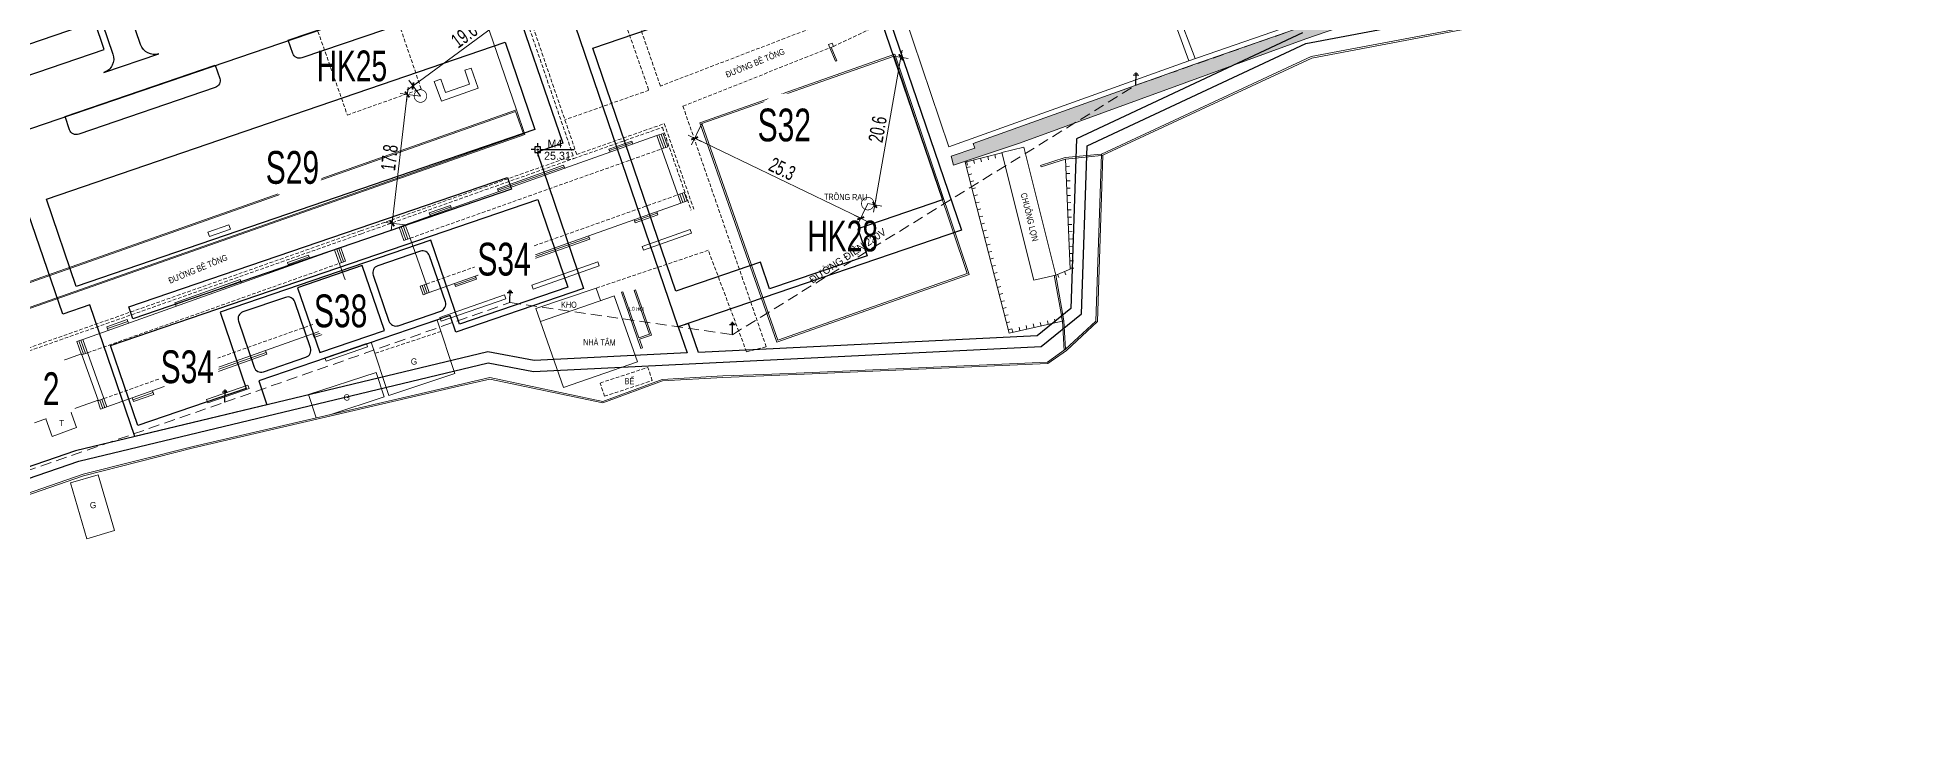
# Model space of a CAD drawing. Header units: inches. Extents: x 496359 to 501064, y 2374078 to 2377203.
# Drawn here: x 499073.7 to 499330.9, y 2376364.9 to 2376459.6 of the extents above; entities that cross this region are included whole.
import ezdxf
from ezdxf.enums import TextEntityAlignment as Align

# ---------------------------------------------------------------- set-up
doc = ezdxf.new("R2010")
doc.units = ezdxf.units.IN
doc.header["$MEASUREMENT"] = 0
doc.linetypes.add('DASHED', pattern=[0.75, 0.5, -0.25])
for name, color, linetype in [('cd', 7, 'Continuous'), ('chu', 6, 'Continuous'), ('coc', 1, 'Continuous'), ('MANH', 147, 'Continuous'), ('MOC - DC2', 1, 'Continuous'), ('NOI', 2, 'Continuous'), ('tl', 8, 'Continuous')]:
    doc.layers.add(name, color=color, linetype=linetype)
for name, color, linetype, lineweight in [('EG Text2', 7, 'Continuous', 18), ('ISO', 252, 'Continuous', 20), ('LC Dim', 8, 'Continuous', 18), ('LC Net dam 1', 30, 'Continuous', 30), ('LC Net manh', 239, 'Continuous', 5)]:
    doc.layers.add(name, color=color, linetype=linetype, lineweight=lineweight)
doc.styles.add('dien giai', font='', dxfattribs={"width": 0.8})
doc.styles.add('EG Hai', font='')
doc.styles.add('style1', font='')
doc.styles.get('dien giai').set_extended_font_data('.VnArial NarrowH')
doc.styles.get('EG Hai').set_extended_font_data('.VnArial NarrowH')
doc.styles.get('style1').set_extended_font_data('.VnAvantH')
doc.dimstyles.new('DIM300', dxfattribs={"dimscale": 0.5, "dimtxt": 2, "dimasz": 0.007, "dimexe": 1, "dimexo": 0, "dimgap": 0.4, "dimtad": 1, "dimtoh": 1, "dimdec": 1, "dimzin": 1, "dimdsep": 46, "dimtxsty": 'dien giai', "dimblk": 'rowdim', "dimcen": 2.5, "dimclrd": 256, "dimclre": 256, "dimclrt": 2, "dimazin": 0, "dimtfac": 1, "dimtdec": 1, "dimtix": 1, "dimtmove": 2, "dimatfit": 0, "dimldrblk": 'dot leader', "dimfxl": 2, "dimtolj": 1, "dimtzin": 0, "dimlwd": -1, "dimlwe": -1, "dimarcsym": 1})

# ---------------------------------------------------------------- blocks, each defined once
blk = doc.blocks.new('1')
at = {"layer": 'tl', "color": 250, "lineweight": 0}
blk.add_line((0, -0.5), (0, 0), dxfattribs=at)
blk = doc.blocks.new('cdien')
at = {"layer": 'cd', "extrusion": (-0.000518657, 0.000768986, 1)}
for p, q in [((-0.8, 2.78, 0), (0.76, 2.78, 0)), ((-0.46, 3.14, 0), (0.49, 3.14, 0)), ((0, 0), (0, 3.5, 0))]:
    blk.add_line(p, q, dxfattribs=at)
blk = doc.blocks.new('2')
at = {"layer": 'coc'}
blk.add_blockref('1', (0, 0.5), dxfattribs=at)
blk = doc.blocks.new('MOC')
at = {"layer": 'MOC - DC2'}
for points in [[(-0.4, 0), (-0.9, 0)], [(0, 0.4), (0, 0.9)], [(0.4, 0), (5.03, 0)], [(0, -0.4), (0, -0.9)]]:
    blk.add_lwpolyline(points, dxfattribs=at)
blk.add_lwpolyline([(-0.4, -0.4), (0.4, -0.4), (0.4, 0.4), (-0.4, 0.4)], close=True, dxfattribs=at)
blk.add_circle((0, 0), 0.0868, dxfattribs=at)
blk = doc.blocks.new('Nền HT mới')
at = {"layer": 'MANH', "lineweight": 0}
h = blk.add_hatch(dxfattribs=at)
h.set_pattern_fill('HONEY', color=8, scale=3, angle=-0.7328, style=0)
h.set_pattern_definition([(359.267215784, (-736010.08436, -2368366.01803), (0.566607394046, 0.317539068605), [0.375, -0.75]), (119.267215784, (-736010.08436, -2368366.01803), (-0.55830059713, 0.331926862913), [0.375, -0.75]), (59.267215784, (-736010.08436, -2368366.01803), (0.008306796916, 0.64946593152), [-0.75, 0.375])])
h.paths.add_polyline_path([(862.74, 178.63), (901.15, 191.89), (920.24, 200.23), (913.11, 216.4), (912.22, 216), (918.46, 200.79), (890.57, 190.2), (847.37, 175.1), (817.03, 164.27), (817.27, 163.62), (814.02, 162.52), (814.33, 161.29), (823.38, 164.28)])
at = {"layer": 'MANH', "color": 2, "lineweight": 0}
for p, q in [((820.96, 163.01, -5.82), (823.98, 163.74, -4.92)), ((711.65, 129.08, -2.21), (717.35, 131.04, -2.2)), ((711.81, 128.6, -2.21), (717.52, 130.57, -2.2))]:
    blk.add_line(p, q, dxfattribs=at)
at = {"layer": 'MANH', "color": 1, "linetype": 'DASHED', "lineweight": 0, "ltscale": 3, "elevation": -28.38}
blk.add_lwpolyline([(338.8, 83.45), (320.94, 78.75), (340.42, 30.66), (364.41, 31.76), (393.69, 33.78), (433.64, 49.39), (462.8, 58.64), (490.97, 67.81), (516.49, 76.2), (548.21, 86.54), (576.26, 95.7), (610.19, 94.18), (634.86, 101.12), (676.11, 115.48), (714.18, 128.71), (753.35, 142.39), (783.93, 137.98), (839.41, 172.28), (890.57, 190.2), (916.29, 216.65), (939.12, 240.49), (989.34, 305.87)], dxfattribs=at)
at = {"layer": 'MANH', "color": 4, "lineweight": 0, "elevation": -28.38}
for points in [[(625.82, 94.94), (694.69, 118.79), (709.81, 122.6), (746.29, 131.1), (750.58, 132.1), (766.12, 128.82), (774.27, 131.84), (782.63, 132.32), (788.25, 132.53), (794.88, 132.79), (827.24, 134.21), (829.73, 135.97), (833.89, 139.84), (834.67, 162.81), (863.51, 176.19), (895.21, 182.17), (920.73, 192.35), (930.35, 197.92), (944.79, 202.6), (967.22, 211.47)], [(846.31, 302.75), (851.18, 288.03), (854.71, 277.58), (863.84, 279.87), (878.01, 277.41), (887.02, 275.08), (904.86, 269.73), (934.71, 249.33), (944.97, 235.84), (960.04, 219.76), (967.56, 211.39), (944.86, 202.41), (930.43, 197.73), (920.81, 192.17), (895.27, 181.97), (863.57, 176), (834.85, 162.67)], [(626.85, 91.63), (626.06, 94.81), (694.75, 118.6), (709.86, 122.41), (746.34, 130.9), (750.58, 131.89), (766.14, 128.61), (774.31, 131.64), (782.64, 132.12), (788.26, 132.33), (794.89, 132.59), (827.3, 134.01), (829.85, 135.81), (834.12, 139.78), (834.85, 162.67)]]:
    blk.add_lwpolyline(points, dxfattribs=at)
at = {"layer": 'MANH', "color": 3, "linetype": 'DASHED', "lineweight": 0, "elevation": -28.38}
for points in [[(797.81, 177.6), (807.49, 182.13), (923.25, 230.69)], [(767.54, 185.57), (772.45, 171.58), (760.91, 167.51)], [(796.07, 180.6), (774.03, 172.15), (769.23, 186.13)], [(785.88, 135.62), (788.58, 136.32), (777.14, 169.37), (797.35, 177.41)], [(785.88, 135.62), (780.62, 149.58), (765.2, 144.37)]]:
    blk.add_lwpolyline(points, dxfattribs=at)
at = {"layer": 'MANH', "color": 2, "lineweight": 0, "elevation": -28.38}
for points in [[(734.11, 227.66), (754.24, 168.86)], [(813.67, 163.8), (846.69, 175.63), (879.84, 187.12), (917.56, 201.14), (911.37, 215.82), (907.68, 223.96)], [(817.27, 163.62), (817.03, 164.27), (847.37, 175.1), (890.57, 190.2), (918.46, 200.79), (912.22, 216), (913.11, 216.4), (920.24, 200.23), (901.15, 191.89), (862.74, 178.63), (823.38, 164.28), (814.33, 161.29), (814.02, 162.52), (817.27, 163.62)], [(839.4, 195.58), (846.69, 175.63)], [(847.54, 175.92), (839.98, 195.76)], [(807.49, 182.13), (813.67, 163.8)], [(798.27, 175.63), (797.53, 177.48)], [(816.46, 146.26), (790.04, 136.96), (779.47, 167.11), (806.27, 176.52), (816.46, 146.26)], [(798.09, 175.55), (797.34, 177.41)], [(798.09, 175.55), (798.27, 175.63)], [(742.96, 172.79), (743.93, 170.09), (749.01, 171.85), (748.05, 174.61)], [(742.96, 172.79), (743.84, 173.11)], [(743.84, 173.11), (744.5, 171.27), (747.82, 172.43), (747.17, 174.31)], [(747.17, 174.31), (748.05, 174.61)], [(738.97, 153.07), (773.56, 165.35)], [(774.41, 165.65), (773.56, 165.35)], [(776.86, 156.06), (773.56, 165.35)], [(773.56, 165.35), (774.21, 163.51)], [(773.84, 165.45), (774.49, 163.61)], [(774.13, 165.55), (774.78, 163.71)], [(774.41, 165.65), (775.06, 163.81)], [(766.97, 163.48), (770.09, 164.59)], [(766.97, 163.48), (767.12, 163.06)], [(767.04, 163.27), (770.16, 164.38)], [(770.09, 164.59), (770.24, 164.17)], [(775.06, 163.81), (774.21, 163.51)], [(829.49, 139.9), (821.97, 138.19), (815.93, 161.71), (820.97, 162.97)], [(825.36, 145.46), (820.96, 163.01)], [(828.38, 146.18), (823.98, 163.74)], [(829.71, 162.11), (830.36, 146.98), (828.38, 146.18)], [(834.85, 162.65), (834.66, 162.59)], [(751.64, 158.04), (760.73, 161.27)], [(751.71, 157.83), (760.8, 161.06)], [(760.73, 161.27), (760.88, 160.84)], [(826.36, 161.06), (826.3, 161.25)], [(751.64, 158.04), (751.79, 157.62)], [(776.45, 157.2), (777.3, 157.51)], [(776.73, 157.31), (777.14, 156.16)], [(777.01, 157.41), (777.42, 156.26)], [(777.3, 157.51), (777.7, 156.36)], [(742.27, 143.78), (776.86, 156.06)], [(742.27, 154.72), (745.19, 155.75)], [(742.27, 154.72), (742.42, 154.29)], [(742.35, 154.51), (745.26, 155.54)], [(745.19, 155.75), (745.34, 155.33)], [(770.49, 153.56), (773.61, 154.67)], [(770.57, 153.35), (773.68, 154.46)], [(773.68, 154.46), (773.53, 154.88)], [(777.7, 156.36), (776.86, 156.06)], [(711.83, 152.08), (714.73, 153.09)], [(712.05, 151.47), (711.83, 152.08)], [(712.05, 151.47), (714.94, 152.48)], [(714.94, 152.48), (714.73, 153.09)], [(738.12, 152.77), (738.97, 153.07)], [(738.12, 152.77), (738.77, 150.93)], [(738.4, 152.87), (739.06, 151.03)], [(738.69, 152.97), (739.34, 151.13)], [(738.97, 153.07), (739.62, 151.23)], [(770.57, 153.35), (770.42, 153.77)], [(771.54, 150.12), (778.15, 152.45)], [(771.72, 149.6), (778.33, 151.93)], [(778.33, 151.93), (778.15, 152.45)], [(694.66, 137.34), (729.25, 149.62)], [(729.25, 149.62), (730.1, 149.92)], [(729.25, 149.62), (732.55, 140.33)], [(729.54, 149.72), (730.19, 147.89)], [(729.82, 149.82), (730.47, 147.99)], [(730.1, 149.92), (730.75, 148.09)], [(738.77, 150.93), (739.62, 151.23)], [(739.62, 151.23), (742.27, 143.78)], [(755.16, 148.12), (764.25, 151.35)], [(755.23, 147.91), (764.32, 151.13)], [(764.32, 151.13), (764.17, 151.56)], [(771.72, 149.6), (771.54, 150.12)], [(722.79, 147.89), (725.68, 148.91)], [(722.79, 147.89), (722.97, 147.39)], [(722.88, 147.64), (725.76, 148.66)], [(725.68, 148.91), (725.85, 148.41)], [(729.9, 147.78), (730.75, 148.09)], [(755.23, 147.91), (755.08, 148.33)], [(765.44, 147.98), (756.38, 144.78)], [(765.62, 147.46), (756.57, 144.25)], [(765.62, 147.46), (765.44, 147.98)], [(707.29, 142.38), (716.27, 145.57)], [(707.38, 142.13), (716.36, 145.32)], [(716.27, 145.57), (716.45, 145.07)], [(741.86, 144.93), (741.01, 144.63)], [(741.01, 144.63), (741.42, 143.48)], [(741.29, 144.73), (741.7, 143.58)], [(741.58, 144.83), (741.98, 143.68)], [(745.87, 144.59), (745.72, 145.01)], [(745.8, 144.8), (748.71, 145.83)], [(745.87, 144.59), (748.78, 145.62)], [(748.78, 145.62), (748.63, 146.04)], [(756.57, 144.25), (756.38, 144.78)], [(756.93, 141.56), (765.2, 144.37)], [(765.2, 144.37), (765.8, 142.66)], [(770.63, 144.13), (770.44, 144.07)], [(770.44, 144.07), (772.54, 138.05)], [(770.63, 144.13), (772.8, 137.93)], [(828.38, 146.18), (825.36, 145.46)], [(829.53, 135.83), (829.3, 139.87), (828.18, 146.15)], [(829.73, 135.97), (829.49, 139.9), (828.38, 146.18)], [(707.29, 142.38), (707.46, 141.89)], [(732.14, 141.48), (732.99, 141.78)], [(732.43, 141.58), (732.83, 140.43)], [(732.71, 141.68), (733.11, 140.53)], [(732.99, 141.78), (733.4, 140.64)], [(741.42, 143.48), (742.27, 143.78)], [(752.62, 143.45), (743.74, 140.36)], [(752.8, 142.92), (743.92, 139.84)], [(752.8, 142.92), (752.62, 143.45)], [(756.93, 141.56), (760.72, 130.71)], [(767.75, 143.34), (757.56, 139.78)], [(767.7, 143.33), (770.87, 134.26)], [(768.86, 143.89), (768.67, 143.83)], [(768.67, 143.83), (771.37, 136.1)], [(768.86, 143.89), (771.08, 137.54)], [(697.95, 128.05), (732.55, 140.33)], [(697.95, 139.07), (700.74, 140.06)], [(697.95, 139.07), (698.13, 138.57)], [(698.04, 138.82), (700.83, 139.81)], [(700.74, 140.06), (700.91, 139.56)], [(729.32, 138.63), (729.15, 139.13)], [(732.55, 140.33), (733.4, 140.64)], [(734.27, 136.97), (743.35, 139.97)], [(743.35, 139.97), (745.78, 132.63)], [(743.92, 139.84), (743.74, 140.36)], [(694.66, 137.34), (693.81, 137.04)], [(693.81, 137.04), (694.46, 135.2)], [(694.09, 137.14), (694.74, 135.3)], [(694.37, 137.24), (695.02, 135.4)], [(694.66, 137.34), (697.95, 128.05)], [(726.44, 137.61), (726.27, 138.1)], [(726.35, 137.86), (729.24, 138.88)], [(726.44, 137.61), (729.32, 138.63)], [(727.93, 134.79), (733.63, 136.79)], [(728.09, 134.32), (733.8, 136.32)], [(733.8, 136.32), (733.63, 136.79)], [(734.27, 136.97), (736.7, 129.63)], [(772.54, 138.05), (771.08, 137.54)], [(772.8, 137.93), (771.15, 137.35)], [(771.15, 137.35), (771.56, 136.17)], [(685.74, 132.21), (694.47, 135.33)], [(695.31, 135.5), (694.46, 135.2)], [(696.74, 129), (694.47, 135.33)], [(710.85, 132.35), (719.83, 135.54)], [(710.94, 132.1), (719.92, 135.29)], [(719.92, 135.29), (719.74, 135.79)], [(728.09, 134.32), (727.93, 134.79)], [(760.72, 130.71), (770.87, 134.26)], [(771.56, 136.17), (771.37, 136.1)], [(710.94, 132.1), (710.76, 132.6)], [(725.65, 129.76), (734.97, 132.8)], [(736.07, 129.42), (734.97, 132.79)], [(736.7, 129.63), (745.78, 132.63)], [(688.01, 125.88), (696.74, 129)], [(697.54, 129.2), (696.7, 128.9)], [(696.7, 128.9), (697.1, 127.75)], [(696.98, 129), (697.39, 127.85)], [(697.26, 129.1), (697.67, 127.95)], [(701.6, 128.79), (701.42, 129.29)], [(701.51, 129.04), (704.3, 130.03)], [(701.6, 128.79), (704.39, 129.78)], [(704.39, 129.78), (704.21, 130.28)], [(711.81, 128.6), (711.65, 129.08)], [(717.52, 130.57), (717.35, 131.04)], [(726.7, 126.54), (725.65, 129.76)], [(728.59, 126.98), (736.07, 129.42)], [(690.43, 124.01), (689.56, 126.43)], [(693.8, 125.21), (692.93, 127.64)], [(697.95, 128.05), (697.1, 127.75)], [(690.43, 124.01), (693.8, 125.21)], [(692.97, 117.62), (696.76, 118.73)], [(699.01, 111.05), (696.76, 118.73)], [(695.21, 109.94), (692.97, 117.62)], [(695.21, 109.94), (699.01, 111.05)]]:
    blk.add_lwpolyline(points, dxfattribs=at)
at = {"layer": 'MANH', "color": 5, "linetype": 'DASHED', "lineweight": 0, "elevation": -28.38}
for points in [[(762.04, 162.58), (742.92, 218.29)], [(762.54, 162.75), (743.6, 217.96)], [(732.96, 151.86), (762.11, 162.18), (774.32, 166.48), (778.25, 155.1)], [(762.54, 162.75), (774.57, 166.99), (778.62, 155.23)], [(732.82, 152.24), (761.98, 162.56), (762.04, 162.58)], [(732.82, 152.24), (684.22, 135.11), (613.03, 110.02)], [(732.96, 151.86), (684.35, 134.73), (613.16, 109.64)]]:
    blk.add_lwpolyline(points, dxfattribs=at)
at = {"layer": 'MANH', "color": 2, "linetype": 'DASHED', "lineweight": 0, "elevation": -28.38}
blk.add_lwpolyline([(731.01, 168.17), (741.15, 171.77), (734.37, 191.69), (723.98, 188.15)], close=True, dxfattribs=at)
at = {"layer": 'MANH', "color": 2, "lineweight": 0, "elevation": -28.38}
for points in [[(797.81, 177.6), (797.63, 178.06), (797.16, 177.87), (797.35, 177.41)], [(816.21, 146.38), (790.17, 137.21), (779.73, 166.99), (806.15, 176.27), (816.21, 146.38)], [(630.22, 125.2), (754.24, 168.86), (755.4, 165.5), (631.48, 121.98)], [(630.42, 125.11), (754.14, 168.67), (755.21, 165.59), (631.57, 122.17)]]:
    blk.add_lwpolyline(points, close=True, dxfattribs=at)
at = {"layer": 'MANH', "linetype": 'DASHED', "lineweight": 0, "elevation": -28.38}
for points in [[(739.62, 151.23), (774.21, 163.51)], [(741.86, 144.93), (776.45, 157.2)], [(695.31, 135.5), (729.9, 147.78)], [(697.54, 129.2), (732.14, 141.48)]]:
    blk.add_lwpolyline(points, dxfattribs=at)
at = {"layer": 'MANH', "color": 1, "lineweight": 0, "elevation": -28.38}
for points in [[(834.67, 162.81), (834.61, 162.78), (829.67, 162.31), (826.3, 161.25)], [(834.66, 162.59), (829.71, 162.11), (826.36, 161.06)]]:
    blk.add_lwpolyline(points, dxfattribs=at)
at = {"layer": 'MANH', "color": 2, "linetype": 'DASHED', "lineweight": 0, "elevation": -28.38}
for points in [[(743.87, 138.42), (734.79, 135.41)], [(765.76, 131.34), (772.32, 133.49)], [(766.35, 129.52), (765.76, 131.34)], [(766.35, 129.52), (772.91, 131.67)], [(772.91, 131.67), (772.32, 133.49)]]:
    blk.add_lwpolyline(points, dxfattribs=at)
at = {"layer": 'MOC - DC2', "lineweight": 0}
blk.add_point((757.17, 163.41, -3.07), dxfattribs=at)
at = {"layer": 'cd', "lineweight": 0, "xscale": 0.5, "yscale": 0.5, "zscale": 0.5, "rotation": 359.2672157837458}
for p in [(839.41, 172.28, -4.79), (753.35, 142.39, -2.32), (783.93, 137.98, -2.7), (714.18, 128.71, -2.19)]:
    blk.add_blockref('cdien', p, dxfattribs=at)
at = {"layer": 'MOC - DC2', "lineweight": 0}
blk.add_blockref('MOC', (757.17, 163.41, -3.07), dxfattribs=at)
at = {"layer": 'NOI', "color": 2, "lineweight": 0}
for p, rotation in [((818.06, 162.24, -5.19), 14.06155173474005), ((819.03, 162.49, -5.19), 14.06155173474005), ((820, 162.73, -5.19), 14.06155173474005), ((816.12, 161.76, -5.19), 14.06155173474005), ((816.12, 160.94, -5.19), 104.4116031441959), ((816.37, 159.97, -5.19), 104.4116031441959), ((817.09, 162, -5.19), 14.06155173474005), ((816.62, 159, -5.19), 104.4116031441959), ((816.87, 158.03, -5.19), 104.4116031441959), ((817.12, 157.06, -5.19), 104.4116031441959), ((817.37, 156.09, -5.19), 104.4116031441959), ((817.62, 155.13, -5.19), 104.4116031441959), ((817.87, 154.16, -5.19), 104.4116031441959), ((818.12, 153.19, -5.19), 104.4116031441959), ((818.36, 152.22, -5.19), 104.4116031441959), ((818.61, 151.25, -5.19), 104.4116031441959), ((818.86, 150.28, -5.19), 104.4116031441959), ((819.11, 149.31, -5.19), 104.4116031441959), ((819.36, 148.35, -5.19), 104.4116031441959), ((819.61, 147.38, -5.19), 104.4116031441959), ((819.86, 146.41, -5.19), 104.4116031441959), ((820.11, 145.44, -5.19), 104.4116031441959), ((820.36, 144.47, -5.19), 104.4116031441959), ((820.6, 143.5, -5.19), 104.4116031441959), ((820.85, 142.53, -5.19), 104.4116031441959), ((821.1, 141.57, -5.19), 104.4116031441959), ((821.35, 140.6, -5.19), 104.4116031441959), ((821.6, 139.63, -5.19), 104.4116031441959), ((823.45, 138.53, -5.19), 192.7632378447306), ((824.42, 138.75, -5.19), 192.7632378447306), ((825.4, 138.97, -5.19), 192.7632378447306), ((826.37, 139.19, -5.19), 192.7632378447306), ((827.35, 139.41, -5.19), 192.7632378447306), ((828.33, 139.63, -5.19), 192.7632378447306), ((829.3, 139.85, -5.19), 192.7632378447306), ((821.85, 138.66, -5.19), 104.4116031441959), ((822.47, 138.31, -5.19), 192.7632378447306)]:
    blk.add_blockref('1', p, dxfattribs=dict(at, rotation=rotation))
at = {"layer": 'NOI', "lineweight": 0}
for p, rotation in [((829.76, 161.11, -28.38), 272.4633702325879), ((829.8, 160.11, -28.38), 272.4633702325879), ((829.84, 159.11, -28.38), 272.4633702325879), ((829.88, 158.11, -28.38), 272.4633702325879), ((829.93, 157.11, -28.38), 272.4633702325879), ((829.97, 156.12, -28.38), 272.4633702325879), ((830.01, 155.12, -28.38), 272.4633702325879), ((830.06, 154.12, -28.38), 272.4633702325879), ((830.1, 153.12, -28.38), 272.4633702325879), ((830.14, 152.12, -28.38), 272.4633702325879), ((830.19, 151.12, -28.38), 272.4633702325879), ((830.23, 150.12, -28.38), 272.4633702325879), ((829.57, 146.66, -28.38), 201.7337488861167), ((830.27, 149.12, -28.38), 272.4633702325879), ((830.31, 148.12, -28.38), 272.4633702325879), ((830.36, 147.12, -28.38), 272.4633702325879), ((828.64, 146.29, -28.38), 201.7337488861167)]:
    blk.add_blockref('2', p, dxfattribs=dict(at, rotation=rotation))
at = {"layer": 'chu', "color": 6, "lineweight": 0, "ltscale": 0.8, "style": 'style1', "width": 0.7}
for s, height, rotation, p in [('§¦êNG B£ T¤NG', 0.85, 22.4077, (783.22, 173.28, -3.2)), ('TRåNG RAU', 0.85, 359.2672, (796.52, 156.52, -28.38)), ('§¦êNG B£ T¤NG', 0.85, 22.4077, (706.63, 144.97, -28.78)), ('KHO', 0.85, 359.2672, (760.38, 141.69, -28.38)), ('Lß H¥I', 0.5, 359.2672, (769.76, 141.29, -28.38)), ('NHµ T¾M', 0.85, 359.2672, (763.41, 136.53, -28.38)), ('BÓ', 0.85, 359.2672, (769.12, 131.18, -28.38))]:
    blk.add_text(s, height=height, rotation=rotation, dxfattribs=at).set_placement(p)
at = {"layer": 'chu', "color": 6, "lineweight": 0, "style": 'style1', "width": 0.7}
blk.add_text('CHU¤NG LîN', height=0.85, rotation=283.8158, dxfattribs=at).set_placement((823.55, 157.35, -28.38))
at = {"layer": 'chu', "color": 6, "lineweight": 0, "style": 'style1'}
for s, height, rotation, p in [('§¦êNG §IÖN 220V', 1, 33.8655, (794.94, 144.97, -28.38)), ('g', 0.85, 359.2672, (739.72, 133.88, -54.48)), ('g', 0.85, 359.2672, (691.58, 130.45, -28.38)), ('g', 0.85, 359.2672, (730.48, 128.94, -54.48)), ('t', 0.85, 359.2672, (691.38, 125.43, -28.38)), ('g', 0.85, 359.2672, (695.61, 114.14, -54.48))]:
    blk.add_text(s, height=height, rotation=rotation, dxfattribs=at).set_placement(p)
at = {"layer": 'MOC - DC2', "lineweight": 0, "style": 'style1'}
for s, p in [('M4', (758.51, 163.7, -3.07)), ('25.31', (758.05, 162.02, -3.07))]:
    blk.add_text(s, height=1.1, dxfattribs=at).set_placement(p)
blk = doc.blocks.new('rowdim')
blk.add_line((-200, 0), (200, 0))
at = {"const_width": 50}
blk.add_lwpolyline([(-71, -71), (71, 71)], dxfattribs=at)
blk = doc.blocks.new('*D304')
at = {"layer": 'Defpoints', "color": 0, "transparency": 16777216}
for p in [(499165.02, 2376447.76), (499187.84, 2376436.76), (499186.87, 2376434.75)]:
    blk.add_point(p, dxfattribs=at)
at = {"layer": 'LC Dim', "transparency": 16777216}
for p, q in [((499165.02, 2376447.76), (499163.62, 2376444.84)), ((499164.06, 2376445.74), (499186.87, 2376434.75)), ((499187.84, 2376436.76), (499186.44, 2376433.85))]:
    blk.add_line(p, q, dxfattribs=at)
for p, xscale, yscale, zscale, rotation in [((499164.05, 2376445.74), 0.005, 0.005, 0.005, 154.2730740229123), ((499186.87, 2376434.75), 0.005000000000000001, 0.005000000000000001, 0.005000000000000001, 334.2730740229123)]:
    blk.add_blockref('rowdim', p, dxfattribs=dict(at, xscale=xscale, yscale=yscale, zscale=zscale, rotation=rotation))
at = {"layer": 'LC Dim', "color": 2, "transparency": 16777216, "insert": (499176.08, 2376441.53), "char_height": 2, "attachment_point": 5, "rotation": 334.2731, "style": 'dien giai'}
blk.add_mtext('\\A1;25.3', dxfattribs=at)
blk = doc.blocks.new('dot leader')
at = {"const_width": 50}
blk.add_lwpolyline([(-25, 0, 1), (25, 0, 1)], format="xyb", close=True, dxfattribs=at)
blk = doc.blocks.new('*D305')
at = {"layer": 'Defpoints', "color": 0, "transparency": 16777216}
for p in [(499191.44, 2376457.04), (499192.4, 2376456.87), (499187.84, 2376436.76)]:
    blk.add_point(p, dxfattribs=at)
at = {"layer": 'LC Dim', "transparency": 16777216}
for p, q in [((499188.8, 2376436.6), (499192.4, 2376456.87)), ((499191.44, 2376457.04), (499193.39, 2376456.7)), ((499187.84, 2376436.76), (499189.78, 2376436.42))]:
    blk.add_line(p, q, dxfattribs=at)
at = {"layer": 'LC Dim', "transparency": 16777216, "xscale": 0.005, "yscale": 0.005, "zscale": 0.005}
for p, rotation in [((499192.4, 2376456.87), 79.92680657561455), ((499188.8, 2376436.59), 259.9268065756146)]:
    blk.add_blockref('rowdim', p, dxfattribs=dict(at, rotation=rotation))
at = {"layer": 'LC Dim', "color": 2, "transparency": 16777216, "insert": (499189.2, 2376446.98), "char_height": 2, "attachment_point": 5, "rotation": 79.9268, "style": 'dien giai'}
blk.add_mtext('\\A1;20.6', dxfattribs=at)
blk = doc.blocks.new('*D306')
at = {"layer": 'Defpoints', "color": 0, "transparency": 16777216}
for p in [(499142.12, 2376463.16), (499125.33, 2376452.94), (499126.36, 2376451.55)]:
    blk.add_point(p, dxfattribs=at)
at = {"layer": 'LC Dim', "transparency": 16777216}
for p, q in [((499141.1, 2376464.54), (499125.34, 2376452.94)), ((499142.12, 2376463.16), (499140.51, 2376465.35)), ((499126.36, 2376451.55), (499124.74, 2376453.74))]:
    blk.add_line(p, q, dxfattribs=at)
at = {"layer": 'LC Dim', "transparency": 16777216, "xscale": 0.005, "yscale": 0.005, "zscale": 0.005}
for p, rotation in [((499141.1, 2376464.54), 36.36295735677666), ((499125.33, 2376452.94), 216.3629573567766)]:
    blk.add_blockref('rowdim', p, dxfattribs=dict(at, rotation=rotation))
at = {"layer": 'LC Dim', "color": 2, "transparency": 16777216, "insert": (499132.38, 2376459.88), "char_height": 2, "attachment_point": 5, "rotation": 36.363, "style": 'dien giai'}
blk.add_mtext('\\A1;19.6', dxfattribs=at)
blk = doc.blocks.new('*D307')
at = {"layer": 'Defpoints', "color": 0, "transparency": 16777216}
for p in [(499124.54, 2376451.76), (499126.36, 2376451.55), (499124.27, 2376433.84)]:
    blk.add_point(p, dxfattribs=at)
at = {"layer": 'LC Dim', "transparency": 16777216}
for p, q in [((499122.45, 2376434.06), (499124.54, 2376451.76)), ((499126.36, 2376451.55), (499123.55, 2376451.88)), ((499124.27, 2376433.84), (499121.46, 2376434.17))]:
    blk.add_line(p, q, dxfattribs=at)
at = {"layer": 'LC Dim', "transparency": 16777216, "xscale": 0.005, "yscale": 0.005, "zscale": 0.005}
for p, rotation in [((499124.54, 2376451.76), 83.26745762283142), ((499122.45, 2376434.06), 263.2674576228314)]:
    blk.add_blockref('rowdim', p, dxfattribs=dict(at, rotation=rotation))
at = {"layer": 'LC Dim', "color": 2, "transparency": 16777216, "insert": (499122.09, 2376443.08), "char_height": 2, "attachment_point": 5, "rotation": 83.2675, "style": 'dien giai'}
blk.add_mtext('\\A1;17.8', dxfattribs=at)

msp = doc.modelspace()

# ---------------------------------------------------------------- linework, layer by layer
at = {"layer": 'LC Net dam 1'}
for points in [[(498987.69, 2376492.02), (498990.28, 2376484.44, -0.414214), (498991.52, 2376486.98), (499063.44, 2376511.56, -0.414214), (499065.98, 2376510.31), (499084.09, 2376457.32, -0.414214), (499082.84, 2376454.78), (499090.41, 2376457.37, -0.414016), (499087.87, 2376458.61), (499067.79, 2376517.27), (498990.23, 2376490.77, -0.414214)], [(499135.74, 2376468.63, -0.414214), (499138.28, 2376467.38), (499138.58, 2376466.52), (499110.07, 2376456.78, -0.414214), (499108.81, 2376457.41), (499108.19, 2376459.21)], [(499098.15, 2376455.78), (499098.77, 2376453.97, -0.414214), (499098.14, 2376452.71), (499079.39, 2376446.3, -0.414214), (499078.12, 2376446.92), (499077.5, 2376448.73)]]:
    msp.add_lwpolyline(points, format="xyb", close=True, dxfattribs=at)
msp.add_lwpolyline([(499008.95, 2376432.7), (499082.87, 2376457.96), (499081.58, 2376461.75), (499007.66, 2376436.49)], close=True, dxfattribs=at)
at = {"layer": 'LC Net dam 1', "const_width": 0.1}
for points in [[(499125.49, 2376451.55, 1), (499127.22, 2376451.55, 1)], [(499186.98, 2376436.76, 1), (499188.7, 2376436.76, 1)]]:
    msp.add_lwpolyline(points, format="xyb", close=True, dxfattribs=at)

# ---------------------------------------------------------------- block references
at = {"layer": 'LC Net manh'}
msp.add_blockref('Nền HT mới', (498385.3, 2376280.77, 2.92), dxfattribs=at)

# ---------------------------------------------------------------- texts
at = {"layer": 'EG Text2', "style": 'EG Hai', "width": 0.8}
for s, p in [('hk25', (499116.94, 2376455.69, -79.05)), ('hk28', (499184.4, 2376432.31, -78.96))]:
    msp.add_text(s, height=4.224, rotation=0, dxfattribs=at).set_placement(p, align=Align.MIDDLE_CENTER)

# ---------------------------------------------------------------- dimensions: what is measured, and where the dimension line sits
at = {"layer": 'LC Dim'}
for p1, p2, distance, picture, middle in [((499142.12, 2376463.16, -25.45), (499126.36, 2376451.55, -25.45), -1.72, '*D306', (499132.38, 2376459.88, -25.45)), ((499187.84, 2376436.76, -25.45), (499191.44, 2376457.04, -25.45), -0.97, '*D305', (499189.2, 2376446.98, -25.45)), ((499124.27, 2376433.84, -25.45), (499126.36, 2376451.55, -25.45), 1.83, '*D307', (499122.09, 2376443.08, -25.45)), ((499165.02, 2376447.76, -25.45), (499187.84, 2376436.76, -25.45), -2.24, '*D304', (499176.08, 2376441.53, -25.45))]:
    dim = msp.add_aligned_dim(p1=p1, p2=p2, distance=distance, dimstyle='DIM300', override={"dimscale": 1, "dimasz": 0.005, "dimpost": ''}, dxfattribs=at)
    dim.commit()
    dim.dimension.update_dxf_attribs({"geometry": picture, "text_midpoint": middle})

# ---------------------------------------------------------------- next in the draw order: wipeouts: each hides what was drawn before it
at = {"ltscale": 500}
for points, z in [([(499173.46, 2376444.63), (499172.99, 2376445.18), (499172.74, 2376445.58), (499172.51, 2376446.08), (499172.34, 2376446.6), (499172.25, 2376447.1), (499172.21, 2376447.54), (499172.23, 2376448.06), (499172.29, 2376448.47), (499172.45, 2376449.04), (499172.58, 2376449.36), (499172.8, 2376449.79), (499173.07, 2376450.19), (499173.45, 2376450.62), (499173.85, 2376450.98), (499174.32, 2376451.3), (499174.78, 2376451.53), (499175.21, 2376451.69), (499175.61, 2376451.79), (499176.11, 2376451.86), (499176.55, 2376451.87), (499176.96, 2376451.84), (499177.5, 2376451.74), (499177.91, 2376451.61), (499178.29, 2376451.45), (499178.88, 2376451.1), (499179.14, 2376450.91), (499179.44, 2376450.64), (499179.69, 2376450.36), (499179.96, 2376450.01), (499180.2, 2376449.6), (499180.36, 2376449.26), (499180.49, 2376448.91), (499180.61, 2376448.46), (499180.67, 2376448.05), (499180.68, 2376447.47), (499180.63, 2376446.92), (499180.53, 2376446.49), (499180.41, 2376446.14), (499180.22, 2376445.69), (499180, 2376445.32), (499179.79, 2376445.03), (499179.45, 2376444.64), (499179.19, 2376444.4), (499178.78, 2376444.1), (499178.5, 2376443.93), (499178.25, 2376443.8), (499177.95, 2376443.67), (499177.6, 2376443.55), (499177.27, 2376443.48), (499176.92, 2376443.42), (499176.57, 2376443.4), (499176.28, 2376443.4), (499175.85, 2376443.44), (499175.48, 2376443.51), (499175.08, 2376443.62), (499174.68, 2376443.78), (499174.21, 2376444.04), (499173.99, 2376444.18), (499173.68, 2376444.42)], -292.38), ([(499105.84, 2376438.8), (499105.38, 2376439.35), (499105.13, 2376439.75), (499104.89, 2376440.24), (499104.72, 2376440.77), (499104.63, 2376441.26), (499104.6, 2376441.7), (499104.62, 2376442.23), (499104.68, 2376442.64), (499104.84, 2376443.21), (499104.96, 2376443.52), (499105.19, 2376443.96), (499105.45, 2376444.35), (499105.83, 2376444.79), (499106.24, 2376445.15), (499106.71, 2376445.47), (499107.16, 2376445.7), (499107.6, 2376445.86), (499107.99, 2376445.96), (499108.5, 2376446.03), (499108.93, 2376446.04), (499109.34, 2376446.01), (499109.88, 2376445.91), (499110.3, 2376445.78), (499110.68, 2376445.62), (499111.27, 2376445.27), (499111.53, 2376445.08), (499111.82, 2376444.81), (499112.08, 2376444.53), (499112.34, 2376444.18), (499112.59, 2376443.77), (499112.75, 2376443.43), (499112.88, 2376443.08), (499112.99, 2376442.62), (499113.05, 2376442.22), (499113.07, 2376441.64), (499113.01, 2376441.09), (499112.92, 2376440.66), (499112.8, 2376440.31), (499112.6, 2376439.86), (499112.38, 2376439.48), (499112.18, 2376439.2), (499111.84, 2376438.81), (499111.58, 2376438.57), (499111.17, 2376438.26), (499110.89, 2376438.09), (499110.64, 2376437.97), (499110.33, 2376437.84), (499109.99, 2376437.72), (499109.65, 2376437.64), (499109.3, 2376437.59), (499108.95, 2376437.57), (499108.67, 2376437.57), (499108.23, 2376437.61), (499107.87, 2376437.68), (499107.46, 2376437.79), (499107.07, 2376437.95), (499106.59, 2376438.21), (499106.37, 2376438.35), (499106.07, 2376438.59)], -292.38), ([(499134.93, 2376426.19), (499134.47, 2376426.74), (499134.22, 2376427.14), (499133.98, 2376427.64), (499133.81, 2376428.17), (499133.72, 2376428.66), (499133.69, 2376429.1), (499133.71, 2376429.63), (499133.77, 2376430.03), (499133.93, 2376430.61), (499134.05, 2376430.92), (499134.28, 2376431.35), (499134.54, 2376431.75), (499134.92, 2376432.19), (499135.33, 2376432.55), (499135.8, 2376432.86), (499136.25, 2376433.09), (499136.69, 2376433.25), (499137.08, 2376433.35), (499137.59, 2376433.42), (499138.02, 2376433.43), (499138.43, 2376433.4), (499138.97, 2376433.3), (499139.39, 2376433.18), (499139.77, 2376433.01), (499140.36, 2376432.67), (499140.62, 2376432.47), (499140.91, 2376432.2), (499141.17, 2376431.93), (499141.43, 2376431.58), (499141.68, 2376431.16), (499141.84, 2376430.82), (499141.97, 2376430.47), (499142.08, 2376430.02), (499142.14, 2376429.62), (499142.16, 2376429.04), (499142.1, 2376428.49), (499142, 2376428.05), (499141.89, 2376427.7), (499141.69, 2376427.26), (499141.47, 2376426.88), (499141.27, 2376426.59), (499140.93, 2376426.21), (499140.67, 2376425.97), (499140.26, 2376425.66), (499139.98, 2376425.49), (499139.73, 2376425.36), (499139.42, 2376425.23), (499139.08, 2376425.12), (499138.74, 2376425.04), (499138.39, 2376424.99), (499138.04, 2376424.96), (499137.75, 2376424.96), (499137.32, 2376425), (499136.96, 2376425.07), (499136.55, 2376425.19), (499136.16, 2376425.35), (499135.68, 2376425.6), (499135.46, 2376425.75), (499135.16, 2376425.99)], -292.38), ([(499112.46, 2376419.08), (499112, 2376419.63), (499111.75, 2376420.03), (499111.51, 2376420.53), (499111.34, 2376421.05), (499111.25, 2376421.55), (499111.22, 2376421.99), (499111.24, 2376422.51), (499111.3, 2376422.92), (499111.46, 2376423.49), (499111.58, 2376423.81), (499111.81, 2376424.24), (499112.07, 2376424.64), (499112.45, 2376425.07), (499112.86, 2376425.43), (499113.33, 2376425.75), (499113.78, 2376425.98), (499114.22, 2376426.14), (499114.61, 2376426.24), (499115.12, 2376426.31), (499115.55, 2376426.32), (499115.96, 2376426.29), (499116.5, 2376426.19), (499116.92, 2376426.06), (499117.3, 2376425.9), (499117.89, 2376425.55), (499118.15, 2376425.36), (499118.44, 2376425.09), (499118.7, 2376424.81), (499118.96, 2376424.46), (499119.21, 2376424.05), (499119.37, 2376423.71), (499119.5, 2376423.36), (499119.61, 2376422.91), (499119.67, 2376422.5), (499119.69, 2376421.92), (499119.63, 2376421.37), (499119.54, 2376420.94), (499119.42, 2376420.59), (499119.22, 2376420.14), (499119, 2376419.77), (499118.8, 2376419.48), (499118.46, 2376419.09), (499118.2, 2376418.85), (499117.79, 2376418.55), (499117.51, 2376418.38), (499117.26, 2376418.25), (499116.95, 2376418.12), (499116.61, 2376418.01), (499116.27, 2376417.93), (499115.92, 2376417.87), (499115.57, 2376417.85), (499115.29, 2376417.85), (499114.85, 2376417.89), (499114.49, 2376417.96), (499114.08, 2376418.07), (499113.69, 2376418.23), (499113.21, 2376418.49), (499112.99, 2376418.63), (499112.69, 2376418.87)], -292.38), ([(499091.39, 2376411.4), (499090.93, 2376411.95), (499090.67, 2376412.35), (499090.44, 2376412.84), (499090.27, 2376413.37), (499090.18, 2376413.87), (499090.14, 2376414.31), (499090.17, 2376414.83), (499090.23, 2376415.24), (499090.38, 2376415.81), (499090.51, 2376416.13), (499090.73, 2376416.56), (499091, 2376416.96), (499091.38, 2376417.39), (499091.78, 2376417.75), (499092.25, 2376418.07), (499092.71, 2376418.3), (499093.14, 2376418.46), (499093.54, 2376418.56), (499094.05, 2376418.63), (499094.48, 2376418.64), (499094.89, 2376418.61), (499095.43, 2376418.51), (499095.84, 2376418.38), (499096.23, 2376418.22), (499096.81, 2376417.87), (499097.07, 2376417.68), (499097.37, 2376417.41), (499097.63, 2376417.13), (499097.89, 2376416.78), (499098.14, 2376416.37), (499098.3, 2376416.03), (499098.42, 2376415.68), (499098.54, 2376415.23), (499098.6, 2376414.82), (499098.62, 2376414.24), (499098.56, 2376413.69), (499098.46, 2376413.26), (499098.35, 2376412.91), (499098.15, 2376412.46), (499097.93, 2376412.08), (499097.72, 2376411.8), (499097.39, 2376411.41), (499097.12, 2376411.17), (499096.71, 2376410.86), (499096.43, 2376410.7), (499096.18, 2376410.57), (499095.88, 2376410.44), (499095.53, 2376410.32), (499095.2, 2376410.24), (499094.85, 2376410.19), (499094.5, 2376410.17), (499094.21, 2376410.17), (499093.78, 2376410.21), (499093.41, 2376410.28), (499093.01, 2376410.39), (499092.62, 2376410.55), (499092.14, 2376410.81), (499091.92, 2376410.95), (499091.61, 2376411.19)], -316.38), ([(499072.68, 2376408.39), (499072.21, 2376408.94), (499071.96, 2376409.34), (499071.73, 2376409.84), (499071.56, 2376410.36), (499071.46, 2376410.86), (499071.43, 2376411.3), (499071.45, 2376411.82), (499071.51, 2376412.23), (499071.67, 2376412.8), (499071.8, 2376413.12), (499072.02, 2376413.55), (499072.28, 2376413.95), (499072.66, 2376414.39), (499073.07, 2376414.74), (499073.54, 2376415.06), (499074, 2376415.29), (499074.43, 2376415.45), (499074.83, 2376415.55), (499075.33, 2376415.62), (499075.77, 2376415.63), (499076.18, 2376415.6), (499076.72, 2376415.5), (499077.13, 2376415.37), (499077.51, 2376415.21), (499078.1, 2376414.87), (499078.36, 2376414.67), (499078.66, 2376414.4), (499078.91, 2376414.12), (499079.18, 2376413.77), (499079.42, 2376413.36), (499079.58, 2376413.02), (499079.71, 2376412.67), (499079.83, 2376412.22), (499079.89, 2376411.82), (499079.9, 2376411.24), (499079.85, 2376410.68), (499079.75, 2376410.25), (499079.63, 2376409.9), (499079.44, 2376409.45), (499079.22, 2376409.08), (499079.01, 2376408.79), (499078.67, 2376408.41), (499078.41, 2376408.16), (499078, 2376407.86), (499077.72, 2376407.69), (499077.47, 2376407.56), (499077.17, 2376407.43), (499076.82, 2376407.32), (499076.49, 2376407.24), (499076.14, 2376407.18), (499075.79, 2376407.16), (499075.5, 2376407.16), (499075.07, 2376407.2), (499074.7, 2376407.27), (499074.3, 2376407.39), (499073.9, 2376407.54), (499073.43, 2376407.8), (499073.21, 2376407.95), (499072.9, 2376408.19)], -292.38)]:
    msp.add_wipeout(points, dxfattribs=at).translate(0, 0, z).dxf.layer = 'ISO'

# ---------------------------------------------------------------- next in the draw order: linework, layer by layer
at = {"layer": 'LC Net dam 1'}
for points in [[(499161.79, 2376419.82), (499147.67, 2376461.13), (499186.62, 2376474.44), (499200.74, 2376433.12)], [(499138, 2376458.93), (499142.1, 2376446.93), (499079.05, 2376425.38), (499074.95, 2376437.38)], [(499086.25, 2376422.56), (499138.34, 2376440.36), (499138.89, 2376438.75), (499086.8, 2376420.95)], [(499087.5, 2376406.27), (499083.75, 2376417.25), (499142.51, 2376437.33), (499146.63, 2376425.29), (499131.73, 2376420.2), (499127.79, 2376431.74), (499098.81, 2376421.84), (499102.39, 2376411.36)], [(499121.4, 2376419.34), (499118.36, 2376428.24), (499109.47, 2376425.2), (499112.51, 2376416.3)]]:
    msp.add_lwpolyline(points, close=True, dxfattribs=at)
msp.add_lwpolyline([(498990.89, 2376419.13), (499135.74, 2376468.63, -0.414214), (499138.28, 2376467.38), (499145.91, 2376445.06), (499142.38, 2376443.85), (499148.78, 2376425.11), (499131.2, 2376419.11), (499130.42, 2376421.37), (499104.13, 2376412.39), (499105.26, 2376409.1), (499087.11, 2376404.74), (499080.92, 2376422.85), (499077.18, 2376421.58), (499072.43, 2376435.47, 0.414214)], format="xyb", dxfattribs=at)
at = {"layer": 'LC Net dam 1', "elevation": -268.38}
msp.add_lwpolyline([(499186.48, 2376433.3), (499187.74, 2376429.61), (499174.34, 2376425.04), (499173.08, 2376428.73), (499161.44, 2376424.75), (499150.03, 2376458.14), (499186.71, 2376470.68), (499198.12, 2376437.28)], close=True, dxfattribs=at)
at = {"layer": 'LC Net dam 1'}
for points in [[(499008.81, 2376377.07), (499079.38, 2376401.35), (499135.66, 2376414.86), (499141.89, 2376413.7), (499211.69, 2376417.14), (499217.23, 2376421.6), (499217.98, 2376444.71), (499248.06, 2376458.79), (499279.72, 2376464.76)], [(499247.6, 2376460.23), (499216.51, 2376445.68), (499215.75, 2376422.34), (499211.13, 2376418.61), (499164.57, 2376416.32), (499163.21, 2376420.3), (499161.79, 2376419.82), (499163.01, 2376416.24), (499141.99, 2376415.21), (499135.62, 2376416.39), (499078.96, 2376402.79), (499007.19, 2376378.1)]]:
    msp.add_lwpolyline(points, dxfattribs=at)
for points in [[(499119.86, 2376426.94), (499122.03, 2376420.61, 0.414214), (499123.3, 2376419.99), (499129.15, 2376421.99, 0.414214), (499129.78, 2376423.26), (499127.61, 2376429.59, 0.414214), (499126.34, 2376430.22), (499120.49, 2376428.21, 0.414214)], [(499111.24, 2376416.93), (499109.08, 2376423.26, 0.414214), (499107.81, 2376423.88), (499101.95, 2376421.88, 0.414214), (499101.33, 2376420.61), (499103.49, 2376414.28, 0.414214), (499104.76, 2376413.66), (499110.62, 2376415.66, 0.414214)]]:
    msp.add_lwpolyline(points, format="xyb", close=True, dxfattribs=at)

# ---------------------------------------------------------------- next in the draw order: texts
at = {"layer": 'EG Text2', "style": 'EG Hai', "width": 0.8}
for s, p in [('s32', (499176.37, 2376447.57, -292.38)), ('s29', (499108.76, 2376441.74, -292.38)), ('s34', (499137.85, 2376429.13, -292.38)), ('s38', (499115.38, 2376422.02, -292.38)), ('s34', (499094.31, 2376414.34, -316.38)), ('2', (499075.59, 2376411.33, -292.38))]:
    msp.add_text(s, height=4.5, rotation=0, dxfattribs=at).set_placement(p, align=Align.MIDDLE_CENTER)

doc.saveas('drawing.dxf')
